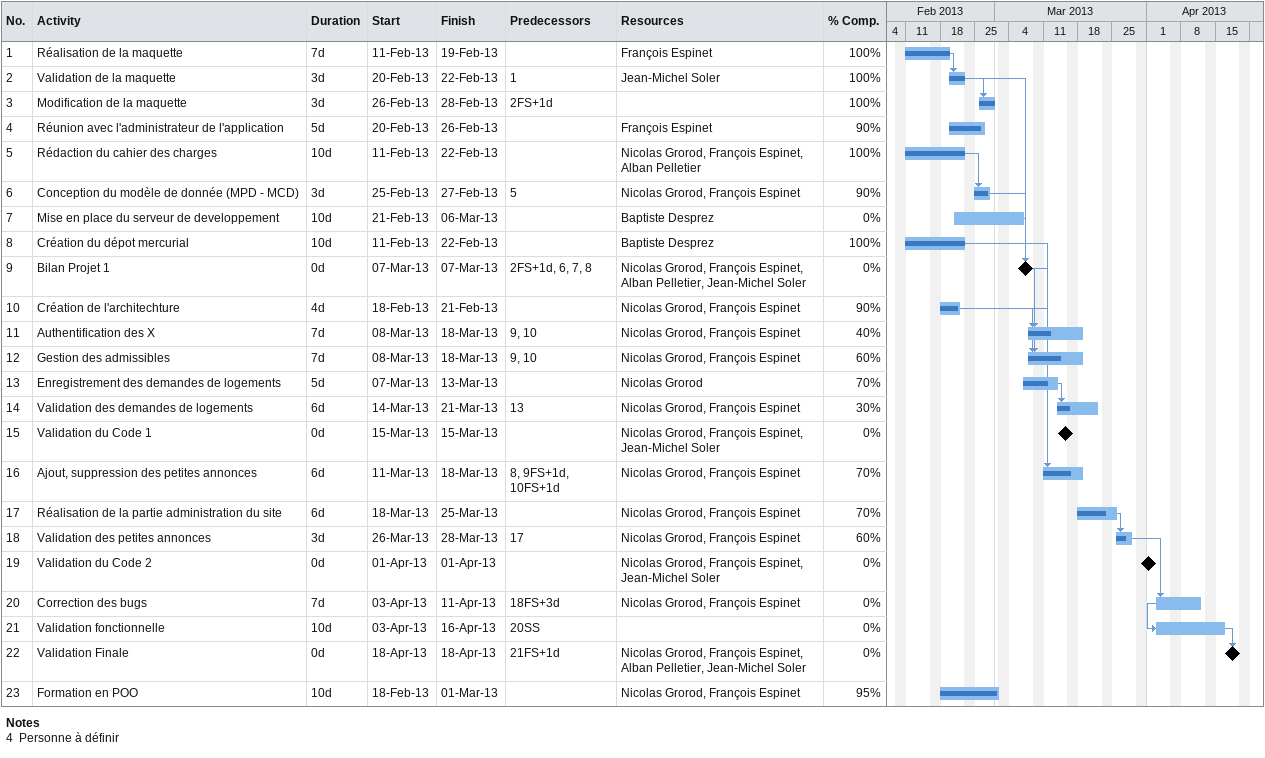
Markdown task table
| ID | Task | Duration | Start | Finish | Predecessors | Resources | % complete |
|---|---|---|---|---|---|---|---|
| 1 | Réalisation de la maquette | 7d | 2013-02-11 | 2013-02-19 |  | François Espinet | 100 |
| 2 | Validation de la maquette | 3d | 2013-02-20 | 2013-02-22 | 1 | Jean-Michel Soler | 100 |
| 3 | Modification de la maquette | 3d | 2013-02-26 | 2013-02-28 | 2FS+1d |  | 100 |
| 4 | Réunion avec l'administrateur de l'application | 5d | 2013-02-20 | 2013-02-26 |  | François Espinet | 90 |
| 5 | Rédaction du cahier des charges | 10d | 2013-02-11 | 2013-02-22 |  | Nicolas Grorod, François Espinet, Alban Pelletier | 100 |
| 6 | Conception du modèle de donnée (MPD - MCD) | 3d | 2013-02-25 | 2013-02-27 | 5 | Nicolas Grorod, François Espinet | 90 |
| 7 | Mise en place du serveur de developpement | 10d | 2013-02-21 | 2013-03-06 |  | Baptiste Desprez | 0 |
| 8 | Création du dépot mercurial | 10d | 2013-02-11 | 2013-02-22 |  | Baptiste Desprez | 100 |
| 9 | Bilan Projet 1 | 0d | 2013-03-07 | 2013-03-07 | 2FS+1d, 6, 7, 8 | Nicolas Grorod, François Espinet, Alban Pelletier, Jean-Michel Soler | 0 |
| 10 | Création de l'architechture | 4d | 2013-02-18 | 2013-02-21 |  | Nicolas Grorod, François Espinet | 90 |
| 11 | Authentification des X | 7d | 2013-03-08 | 2013-03-18 | 9, 10 | Nicolas Grorod, François Espinet | 40 |
| 12 | Gestion des admissibles | 7d | 2013-03-08 | 2013-03-18 | 9, 10 | Nicolas Grorod, François Espinet | 60 |
| 13 | Enregistrement des demandes de logements | 5d | 2013-03-07 | 2013-03-13 |  | Nicolas Grorod | 70 |
| 14 | Validation des demandes de logements | 6d | 2013-03-14 | 2013-03-21 | 13 | Nicolas Grorod, François Espinet | 30 |
| 15 | Validation du Code 1 | 0d | 2013-03-15 | 2013-03-15 |  | Nicolas Grorod, François Espinet, Jean-Michel Soler | 0 |
| 16 | Ajout, suppression des petites annonces | 6d | 2013-03-11 | 2013-03-18 | 8, 9FS+1d, 10FS+1d | Nicolas Grorod, François Espinet | 70 |
| 17 | Réalisation de la partie administration du site | 6d | 2013-03-18 | 2013-03-25 |  | Nicolas Grorod, François Espinet | 70 |
| 18 | Validation des petites annonces | 3d | 2013-03-26 | 2013-03-28 | 17 | Nicolas Grorod, François Espinet | 60 |
| 19 | Validation du Code 2 | 0d | 2013-04-01 | 2013-04-01 |  | Nicolas Grorod, François Espinet, Jean-Michel Soler | 0 |
| 20 | Correction des bugs | 7d | 2013-04-03 | 2013-04-11 | 18FS+3d | Nicolas Grorod, François Espinet | 0 |
| 21 | Validation fonctionnelle | 10d | 2013-04-03 | 2013-04-16 | 20SS |  | 0 |
| 22 | Validation Finale | 0d | 2013-04-18 | 2013-04-18 | 21FS+1d | Nicolas Grorod, François Espinet, Alban Pelletier, Jean-Michel Soler | 0 |
| 23 | Formation en POO | 10d | 2013-02-18 | 2013-03-01 |  | Nicolas Grorod, François Espinet | 95 |

Notes
- 4: Personne à définir
